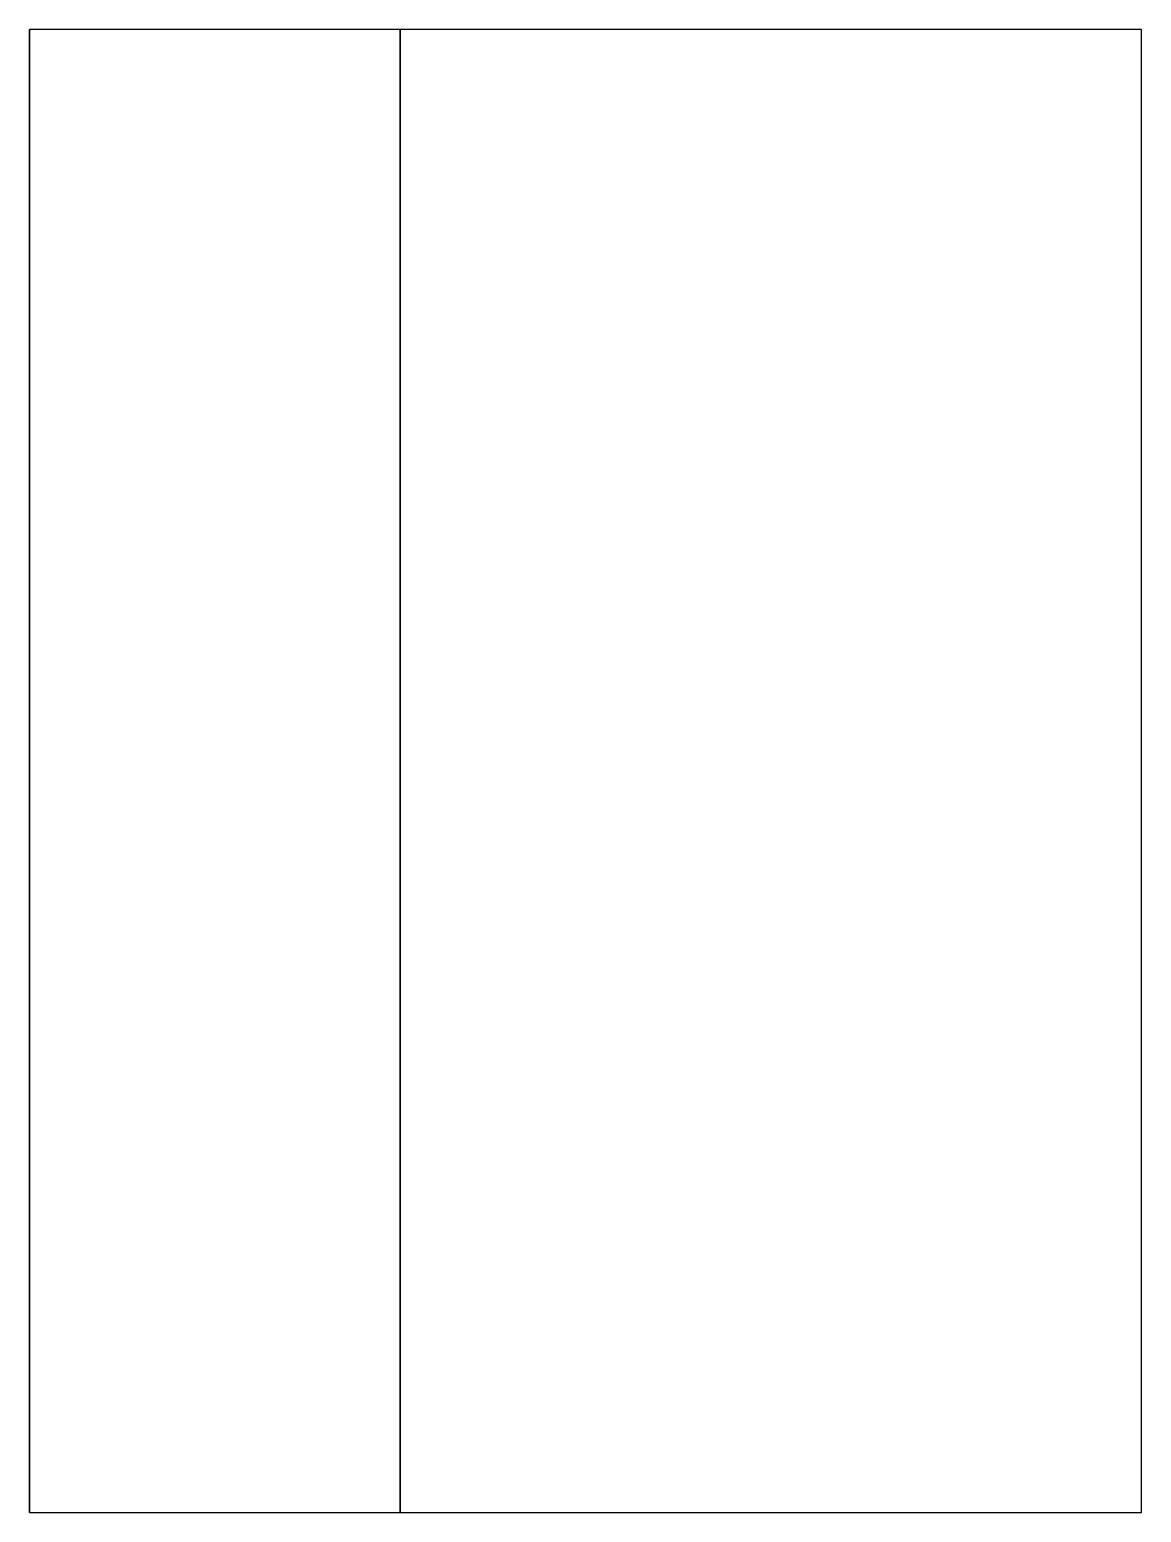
# Model space of a CAD drawing. Header units: millimetres. Extents: x 5 to 20, y 0 to 20.
import ezdxf

# ---------------------------------------------------------------- set-up
doc = ezdxf.new("R2010")
doc.units = ezdxf.units.MM
for name, color, linetype in [('INNER', 7, 'Continuous'), ('LAYER1', 7, 'Continuous'), ('LAYER2', 7, 'Continuous'), ('OUTER', 7, 'Continuous')]:
    doc.layers.add(name, color=color, linetype=linetype)

msp = doc.modelspace()

# ---------------------------------------------------------------- linework, layer by layer
at = {"layer": 'INNER'}
msp.add_line((5, 0), (5, 20), dxfattribs=at)
at = {"layer": 'LAYER1'}
msp.add_lwpolyline([(5, 0), (10, 0), (10, 20), (5, 20)], close=True, dxfattribs=at)
at = {"layer": 'LAYER2'}
msp.add_lwpolyline([(10, 0), (20, 0), (20, 20), (10, 20)], close=True, dxfattribs=at)
at = {"layer": 'OUTER'}
msp.add_line((20, 0), (20, 20), dxfattribs=at)

doc.saveas('drawing.dxf')
